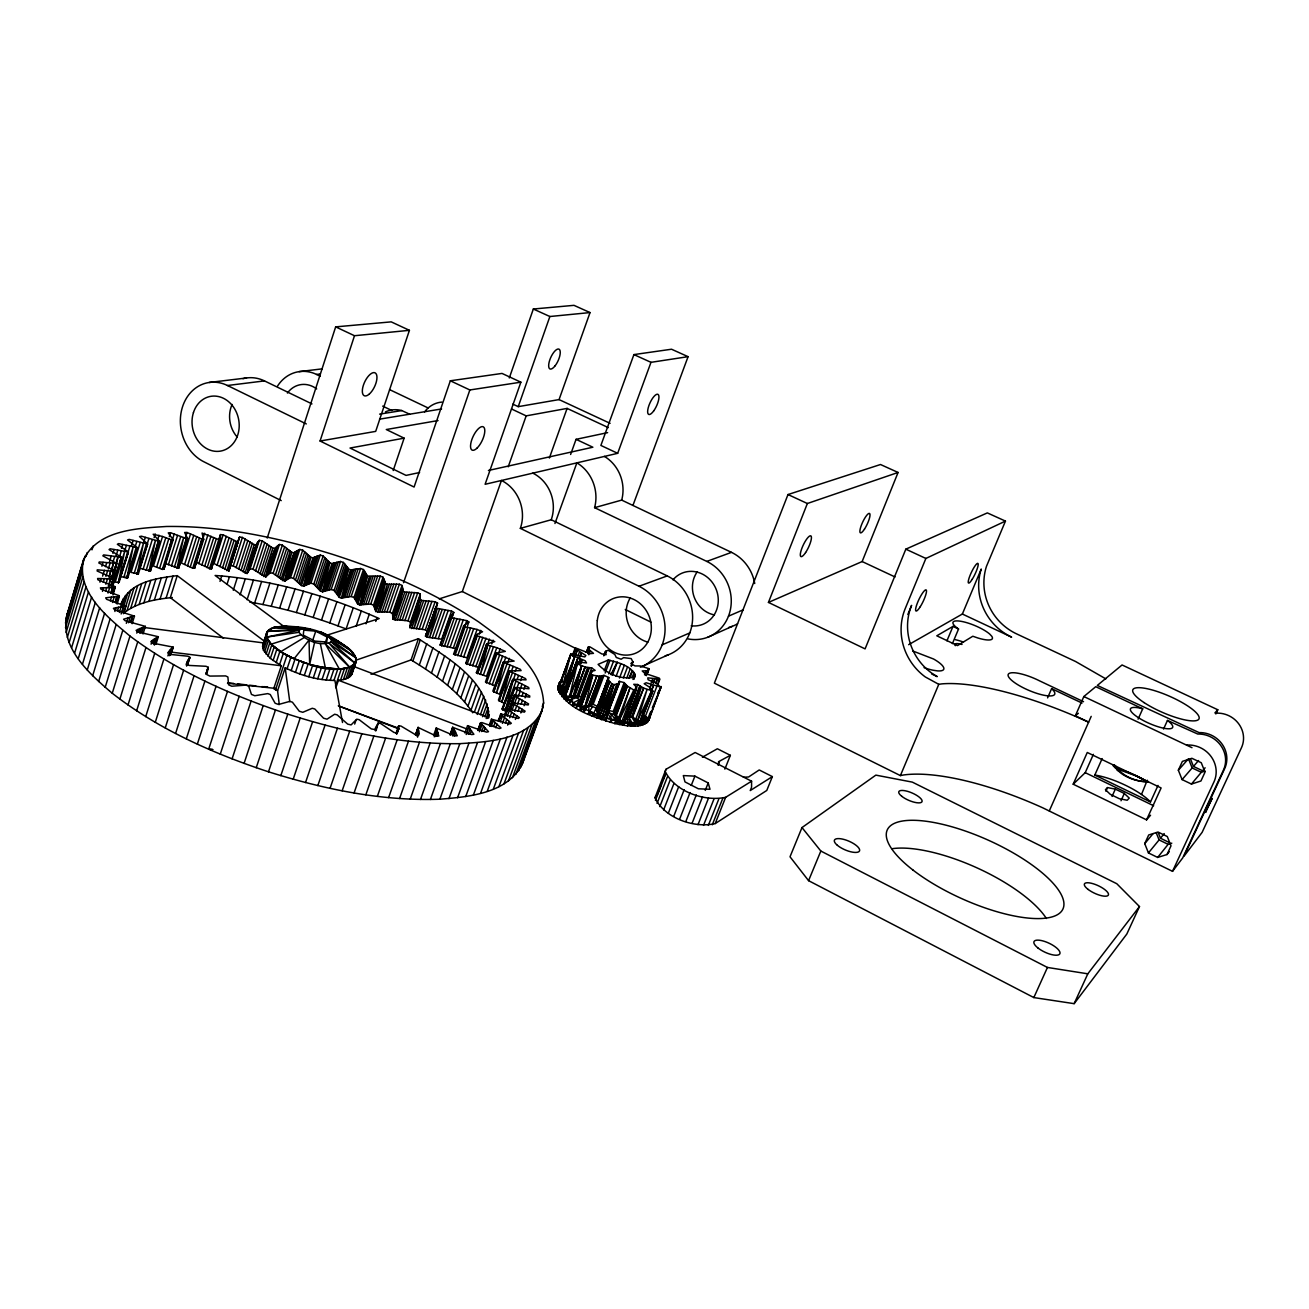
<?xml version="1.0" encoding="UTF-8"?>
<svg xmlns="http://www.w3.org/2000/svg" width="1309" height="1309" viewBox="0 0 1309 1309"><rect width="100%" height="100%" fill="white"/><g stroke="black" fill="none" stroke-linecap="round" stroke-linejoin="round"><path stroke-width="1.5" d="M111.543 584.943L113.327 578.169L97.161 571.002L97.259 569.808L113.703 571.264L113.948 570.446L98.846 563.001L99.288 561.921L116.73 563.459L102.855 555.85L103.607 554.901L121.606 557.29L109.056 549.6L110.12 548.782L128.413 551.956L117.335 544.282L118.677 543.595L137.15 547.538L127.546 539.946L129.166 539.39L147.606 544.02L138.378 573.898L131.031 572.393L140.227 542.482M772.375 776.613L766.779 790.456L715.205 823.574C693.983 828.532 664.399 818.043 654.991 797.754L665.954 769.316L695.144 752.495L751.579 781.195L751.562 787.249L750.237 790.571L772.375 776.613L759.22 769.954L748.601 776.99L743.365 777.219M543.611 702.868C541.648 665.643 505.978 642.13 478.783 622.004C433.77 592.159 383.668 570.757 332.388 554.296C278.735 537.704 222.906 525.76 166.505 526.48C137.51 528.329 97.717 529.703 83.481 559.941L67.103 614.363C59.249 647.513 89.699 674.02 112.247 693.246C158.553 729.358 213.023 753.509 268.492 771.803C323.781 789.196 381.655 801.304 439.873 799.21C469.293 796.837 508.481 793.401 522.7 763.032L541.959 710.787L543.611 702.868L542.253 706.565M718.526 764.898L718.526 761.707L730.357 755.326L717.365 748.764L702.393 757.224M375.519 730.635L378.137 723.059L380.526 723.435L394.074 732.5L397.265 732.909L398.705 725.824L400.979 726.07L415.738 734.856L418.749 735.085L418.111 727.428L436.044 735.985L438.826 736.034L436.241 727.984L454.73 735.887L457.283 735.773L452.718 727.329L471.633 734.578L473.891 734.3L467.558 725.661L464.924 733.007M341.371 643.423L341.158 643.275C322.734 629.22 298.845 624.72 276.199 626.946C271.356 627.584 264.827 630.971 266.48 636.845C274.121 652.471 293.003 658.263 308.171 663.941C342.467 678.078 382.784 662.812 331.308 637.876M572.278 655.776L575.011 648.413L585.859 655.514L584.828 656.922L570.806 653.976L559.156 685.491C560.89 696.159 573.702 704.389 583.536 707.58M559.156 686.963L570.806 653.976L562.494 686.718L557.781 688.599C567.321 709.969 594.155 717.07 614.805 723.533C625.587 725.742 649.231 731.207 650.049 714.37M238.123 542.204L223.152 534.874L214.022 563.557L228.895 570.904L239.58 537.017L242.378 537.443L254.241 544.609L256.319 544.969L259.313 540.322L262.176 540.879L272.845 548.095L274.972 548.536L279.422 544.479L282.351 545.133L291.743 552.3L293.903 552.856L299.794 549.42L302.723 550.189L310.822 557.29L312.982 557.896L320.23 555.098L323.159 555.965L329.868 562.935L332.011 563.606L340.553 561.479L343.449 562.445L348.75 569.202L350.877 569.955L360.63 568.499L363.477 569.546L367.322 576.042L359.86 604.971L357.782 604.169L354.003 597.542L351.172 596.495L341.404 598.082L339.276 597.362L334.057 590.474L331.177 589.508L322.603 591.783L320.46 591.128L313.816 584.059L310.904 583.192L303.623 586.137L301.463 585.565L293.445 578.349L290.533 577.596L284.593 581.18L273.123 573.391L270.21 572.753L265.694 576.958L252.981 569.251L250.117 568.728L247.074 573.522L233.231 565.963L230.433 565.57L229.844 566.699M355.819 662.796L355.639 657.543L331.472 639.839L326.203 634.636M352.448 670.846C352.775 677.98 343.972 679.878 338.409 680.271L335.84 687.847M625.129 715.647L631.674 716.825L635.618 723.272L634.57 726.004C637.336 720.85 650.164 723.942 648.544 716.825L650.786 711.491M427.748 631.151L425.343 629.825L409.799 627.616L419.927 598.573L420.254 594.073L417.686 592.813L404.825 592.126L402.894 591.21L402.027 585.434L399.343 584.223L387.415 584.272L385.419 583.389L383.046 577.236L380.281 576.091L367.322 576.042L357.782 604.169M409.799 627.616L410.535 622.086L420.254 594.073M637.728 725.824L640.657 722.633L652.749 691.021L640.379 721.128L641.59 722.699L637.728 725.824L638.776 723.092C635.176 722.29 620.793 725.808 624.933 719.296L636.469 688.992L636.125 686.701L633.752 684.296L637.696 684.509L643.668 688.125L652.749 691.021L649.788 687.356L644.159 683.723L646.204 682.774L660.865 687.176L655.236 682.725L648.086 679.731L647.791 677.866L659.949 679.06L657.838 684.542L659.343 678.177L644.748 673.301L642.228 670.944L647.186 670.732L649.199 668.752L640.346 665.97L635.012 665.921L630.856 663.598L632.82 661.781L631.2 658.574L623.624 657.642L621.137 659.229L616.277 657.478L614.821 654.467L607.998 650.197L605.265 651.849L603.842 655.645L605.265 651.849L606.182 654.696L601.698 653.895L590.015 646.924L588.445 646.826L586.399 652.307L588.445 646.826L589.328 649.853L593.468 653.355L590.326 653.666L575.878 648.07L572.737 655.874M238.14 541.222L228.895 570.904L229.402 567.811M558.976 686.063L557.781 688.599L559.401 682.742L562.199 680.042M563.623 694.474L564.408 695.177L576.189 663.418L580.214 662.272L586.53 662.943L585.188 660.767L570.839 654.713L559.221 685.851L559.27 683.102M1145.637 781.424L1147.535 781.686C1136.965 782.177 1118.131 775.632 1114.597 764.996M355.721 660.276L418.455 638.71C447.04 657.56 486.883 679.355 488.895 717.692L353.675 666.445M657.56 693.508L661.209 686.587L647.939 721.717L648.053 719.917M640.166 722.895L641.59 722.699L640.543 725.415L644.028 722.077L641.41 718.968M331.472 639.839L331.292 641.934L355.41 663.483L355.884 657.789L350.943 650.786L355.639 657.543M223.152 534.874L220.452 534.579L220.55 540.273L211.322 569.137L195.532 562.085L197.348 556.309M327.185 637.09L326.743 642.064L314.749 641.066L303.246 635.078L303.835 630.136L315.764 631.167L327.185 637.09L325.286 642.735M402.027 585.434L392.405 613.414L393.191 619.37L407.983 620.81L410.535 622.086M605.772 721.079L607.392 712.947L619.239 681.285L624.164 682.611L627.371 686.145L633.801 690.023L635.65 690.35L636.469 688.992M541.959 710.787C527.445 740.289 488.486 741.761 459.835 743.659C401.274 744.51 343.334 731.764 287.8 714.125C232.02 695.57 177.19 671.566 129.984 636.059C107.845 617.504 76.38 592.633 83.481 559.941M262.733 648.266L267.036 631.936L262.684 644.83L263.42 650.164L270.374 658.427L281.304 665.774L273.696 688.714L277.573 690.776L279.292 704.569M566.748 697.648L565.292 695.848L576.189 663.418L585.123 667.001L591.717 667.934L595.153 670.372L591.373 671.468L591.014 674.25L592.715 675.215L599.784 676.197L604.005 675.346L608.75 677.506L608.44 680.124L611.876 683.903L596.659 717.905L602.238 716.825L608.276 712.178L619.239 681.285M608.521 711.703L608.292 710.28L613.201 711.589L621.71 721.848L624.164 722.372M355.884 657.789L331.292 641.934C320.787 646.646 305.995 641.05 298.976 632.312L299.221 630.234L301.414 628.876L310.266 628.811M623.771 722.241L620.188 721.734L614.805 723.533L615.835 720.801L615.066 714.714L616.31 715.352L627.371 686.145L616.081 714.927L607.589 712.685L618.421 683.707L613.905 684.623L601.207 719.574L606.803 718.33L607.474 712.832L619.484 682.676M631.92 722.633L624.377 722.437L619.157 724.466L620.188 721.734L597.689 715.156L579.102 706.156L591.373 671.468L580.672 700.38L575.845 707.744L578.545 705.862L577.4 704.847L572.344 705.486L573.375 702.737L579.412 699.579L581.965 699.595M266.48 636.845L267.396 631.494M639.25 722.977C634.554 715.859 622.92 712.341 623.346 725.186L625.375 722.568M1114.843 766.632L1114.663 765.798M650.131 716.056L648.74 720.31L648.969 719.017L645.353 716.416L656.823 686.456M118.301 582.914L124.519 551.793L115.225 582.178L119.119 582.309L128.413 551.956L118.301 582.914L127.546 552.513M112.001 586.612L117.875 557.323L116.125 563.066M123.831 577.302L126.858 578.153L133.076 547.162L123.831 577.302L120.608 576.451L129.853 546.295M112.067 569.579L113.261 563.704L111.51 569.497M148.899 538.506L139.736 568.204L150.437 571.084L159.649 541.435L141.405 536.183L139.556 536.575L147.606 544.02L137.15 574.307L143.401 543.448L134.189 573.358M109.154 578.774L110.79 570.904L109.007 576.745M108.843 586.743L110.529 578.856L113.327 579.069M439.529 609.241L429.647 637.45L437.091 608.98L427.241 637.205L435.39 607.998L451.556 611.074L441.657 639.201L427.241 637.205L425.507 636.223L437.566 603.105L435.128 601.78L421.416 600.406L419.927 598.573M111.232 593.419L112.525 587.496L115.208 587.545L112.95 594.973M114.832 575.895L112.198 587.856L121.606 557.29L112.198 586.727M314.635 642.13L309.66 664.432L309.039 640.085L294.1 658.754M115.503 602.664L116.861 596.724L119.364 596.626L117.09 604.087M648.74 720.31L649.853 717.234M122.081 612.383L123.488 606.443L125.779 606.182L123.471 613.708M585.679 709.854L583.601 712.08L592.715 675.215L580.705 706.909L591.014 674.25L579.511 703.277L576.86 704.995L579.412 699.579L576.729 697.664L566.355 700.953L569.595 696.241L577.171 664.383L565.292 695.848L561.823 696.503L562.837 693.77L567.55 691.136M130.933 622.495L132.405 616.555L134.467 616.146L132.127 623.689M266.267 576.156L275.528 547.735L265.694 576.958L272.845 548.095L263.584 576.549M285.427 580.476L294.721 552.153L284.593 581.18L291.743 552.3L282.449 580.689L290.287 551.073L281.01 579.412M228.895 570.904L236.095 541.942L226.899 570.691M304.686 585.548L314.045 557.307L303.623 586.137L310.822 557.29L301.463 585.565M323.912 591.308L333.32 563.132L322.603 591.783L329.868 562.935L320.46 591.128M194.043 567.108L194.534 568.253L201.897 539.161L203.746 539.226L194.534 568.253L192.734 568.237L181.411 563.017L190.525 533.957L187.04 532.501L184.602 532.468L187.858 539.03L178.679 568.27L165.049 563.394M500.185 717.888L501.2 713.978L518.364 718.494L519.378 717.627L507.123 709.069L524.434 712.112L525.105 711.131L511.77 702.818L528.214 704.962L528.558 703.882L514.257 695.864L514.404 695.03L529.703 697.141L529.736 695.963L514.764 688.37L514.617 687.454L528.983 688.747L528.689 687.487L512.801 679.404L526.087 679.862L525.498 678.569L508.988 670.944L521.113 670.617L520.229 669.275L503.343 662.19L514.159 661.094L495.8 653.191L485.443 681.989L495.457 685.949M505.225 710.885L513.095 680.336L502.492 709.707L505.225 710.885L515.91 681.531M162.889 567.959L163.936 569.202L171.577 539.93L173.164 539.799L163.936 569.202L162.381 569.399L153.398 565.979L162.545 536.494L153.169 534.219L159.649 541.435M506.747 712.26L507.745 708.398L505.012 715.663M163.936 569.202L170.023 546.213M510.15 709.707L512.179 702.066L509.512 709.298M510.657 709.494L514.257 695.864L509.545 708.905M571.526 678.602L567.566 687.372L565.373 687.11L559.941 689.614L568.073 688.55L558.943 692.33L559.941 689.614L566.486 687.258L574.602 656.807L562.494 686.718L559.221 685.851M376.076 730.7L378.137 723.059L374.619 729.506L371.298 728.917L359.157 719.688L356.686 719.197L351.123 724.908L347.703 724.139L337.166 714.861L334.646 714.239L327.07 719.148L323.585 718.232L314.815 709.003L312.278 708.284L302.772 712.309L299.286 711.245L292.414 702.197L289.878 701.362L278.572 704.471L275.135 703.26L270.259 694.523L267.772 693.606L254.797 695.733L251.459 694.408L248.645 686.08L246.239 685.082L231.791 686.227L228.568 684.803L227.897 676.982L225.606 675.919L209.833 676.082L206.789 674.577L208.213 667.394L206.053 666.281L189.232 665.43L186.402 663.859L189.903 657.38L187.972 656.218L170.252 654.418L167.683 652.831L173.197 647.121L153.137 643.226L150.846 641.606L158.34 636.73L138.067 631.969L136.087 630.349L145.381 626.373L125.222 620.793L123.57 619.222L132.405 616.555L130.638 622.233M419.6 599.44L411.664 628.565L421.416 600.406L413.922 628.696L423.707 600.536M117.221 601.371L118.841 595.579L101.006 589.246L100.4 587.856L112.525 587.496L110.823 593.059M396.594 733.4L398.705 725.824L396.071 733.351M415.967 734.938L418.111 727.428L415.477 734.922M113.294 592.306L114.947 586.579L97.864 579.789L97.602 578.48L110.529 578.856L108.271 586.236M194.534 568.253L203.206 538.081L202.061 533.058L220.55 540.273M522.7 763.032L523.878 758.925M604.693 716.154L601.878 716.563L605.249 714.681L613.905 684.623L611.876 683.903L599.849 715.827L601.109 716.416L595.448 714.256M497.731 681.416L503.343 662.19L492.838 691.136L499.433 694.228L509.921 665.25M111.101 585.745L113.327 578.169L110.921 585.974M65.99 618.601L82.434 563.966M69.344 608.407L85.085 556.145M65.45 623.035L81.96 568.171M86.067 556.39L87.228 552.545M65.499 627.666L82.091 572.573M66.121 632.46L82.794 577.154M91.99 549.829L93.152 546M67.348 637.418L84.087 581.916M69.164 642.523L86.001 586.825M71.586 647.775L88.505 591.881M74.597 653.158L91.63 597.068M111.674 577.956L113.948 570.446L112.165 576.255M112.149 577.694L116.239 564.195M112.181 586.645L120.903 557.929M450.934 733.187L452.718 727.329L450.083 734.725M101.906 566.208L103.067 562.33M99.942 582.194L101.071 578.496M102.609 576.124L104.376 570.282M105.505 566.633L106.684 562.772M78.229 658.672L95.344 602.385M103.264 582.26L104.393 578.562M109.432 561.839L111.183 556.08M105.914 576.418L107.682 570.577M112.901 553.331L114.063 549.535M108.32 569.022L110.087 563.23M102.495 591.39L103.624 587.659M105.849 584.223L107.534 578.693M112.901 562.445L114.652 556.701M82.451 664.268L99.664 607.818M116.043 555.981L117.777 550.287M105.604 591.259L106.733 587.545M112.034 576.451L114.963 566.895M560.874 688.239L559.139 687.683L565.373 687.11L574.602 656.807L563.459 686.898L559.139 687.683L558.125 690.399L559.336 688.158M121.492 548.275L122.653 544.511M108.009 593.059L109.711 587.479M119.544 556.75L121.279 551.04M87.261 669.963L104.573 613.332M124.633 551.056L126.368 545.411M110.316 600.864L111.461 597.117L116.861 596.724L115.127 602.336M112.509 602.5L114.227 596.888M131.375 546.066L133.093 540.437M92.661 675.722L110.071 618.944M114.881 611.499L116.026 607.72L123.488 606.443L121.164 613.97M135.072 547.08L136.79 541.468M126.858 578.153L137.15 547.538L127.889 577.645L126.858 578.153L136.054 547.996M137.15 574.307L146.33 544.38M629.498 722.421L639.25 722.879L637.401 721.112L647.039 689.565L635.519 719.737L638.776 723.092M649.82 688.779L651.015 684.869L649.64 688.452M112.001 578.856L116.73 563.459L112.099 578.333M113.228 592.126L114.947 586.579L115.208 587.545M117.434 610.976L118.595 607.196M121.082 605.985C126.989 582.08 156.605 578.136 177.239 575.649L264.811 641.557M119.348 612.432L121.082 606.787M98.633 681.531L116.157 624.606M122.522 605.003L125.468 595.448M123.799 606.083L127.906 592.748M143.565 542.924L145.283 537.361M130.769 590.228L123.75 613.005C137.56 602.369 155.411 599.227 172.346 597.526M127.022 610.599L134.025 587.888M105.162 687.389L122.801 630.316M632.198 716.792L641.377 686.996L630.382 715.876L632.198 716.792L643.668 688.125L632.591 717.185L625.44 716.874M117.106 601.175L118.841 595.579L119.364 596.626M130.687 608.358L137.674 585.728M126.319 623.362L128.069 617.668M143.09 569.3L152.269 539.603M154.102 537.655L155.247 533.957M128.511 622.74L130.262 617.063M134.729 606.329L141.699 583.765M146.166 570.348L155.362 540.666L149.046 571.379L158.209 541.681L150.437 571.084L149.128 569.791M157.309 540.781L159.027 535.25M139.13 604.48L146.101 581.998M112.247 693.246L129.984 636.059M143.875 602.827L150.83 580.411M156.638 567.157L165.801 537.688L162.545 536.494M450.312 735.085L452.718 727.329M136.774 633.131L137.952 629.318M138.656 632.214L139.834 628.418M148.964 601.371L155.918 579.036M159.616 568.302L168.779 538.833L165.801 537.688M169.303 536.641L170.514 532.747L187.858 539.03M139.916 633.327L141.699 627.633M119.872 699.137L137.723 641.819M141.765 632.64L143.532 626.946M162.381 569.399L171.577 539.93L168.779 538.833M143.025 633.949L145.381 626.373M165.654 561.446L174.162 534.121M154.364 600.111L161.318 577.842M168.419 564.719L177.549 535.446M160.074 599.047L167.012 576.86M128.004 704.995L145.97 647.579M171.512 565.979L180.675 536.723M174.359 567.19L183.522 537.917L176.993 568.351L186.123 539.063L178.679 568.27L177.926 567.059M151.091 644.208L152.286 640.379M166.079 598.18L173.001 576.058M152.564 643.112L153.775 639.283M185.224 538.31L187.04 532.501M153.48 644.044L155.28 638.317M178.531 565.112L180.364 559.27M182.802 551.482L187.089 537.852M154.397 645.108L156.785 637.467M177.239 575.649L170.334 597.657L223.528 638.301M155.935 644.355L158.34 636.73M136.627 710.82L154.707 653.306M184.618 564.424L193.748 535.365L190.525 533.957M187.563 565.75L196.71 536.69L193.748 535.365M190.247 567.01L199.41 537.95L196.71 536.69M145.724 716.596L163.903 659M192.734 568.237L201.897 539.161L199.41 537.95M202.208 540.912L204.646 533.221M194.648 565.177L203.206 538.081L203.746 539.226M167.912 655.907L169.728 650.148M169.041 654.762L170.857 649.002M169.597 655.662L172.019 648.004M198.821 563.623L207.951 534.743M170.792 654.762L173.197 647.121L170.645 654.549M201.848 565.079L210.978 536.199M155.28 722.306L173.557 664.645M204.613 566.453L213.76 537.574M207.117 567.762L216.28 538.866M209.407 569.006L218.603 540.11L211.322 569.137L220.288 539.21L211.109 568.057M219.225 538.408L220.452 534.579M218.996 539.635L220.223 535.79M211.6 565.013L218.325 543.889M187.465 665.054L189.903 657.38L187.4 664.857M217.098 565.144L226.244 536.445M165.229 727.935L183.636 670.208M186.32 664.694L187.547 660.849M186.434 665.332L188.267 659.556M186.614 666.085L189.052 658.411M219.912 566.65L229.075 537.95M222.481 568.073L231.66 539.357M219.994 581.392L221.728 575.96C276.134 581.032 329.344 596.38 379.185 618.568L326.596 635.29M224.788 569.415L233.984 540.682M175.586 733.449L194.092 675.673M228.944 569.906L239.007 538.114M230.433 565.57L239.58 537.017M227.144 583.929L229.451 576.713M233.231 565.963L242.378 537.443M236.062 567.582L245.241 539.046M238.663 569.12L247.843 540.568M560.121 681.744L558.403 685.441M656.005 683.167L657.216 679.371L655.793 683.085M205.857 674.315L207.722 668.539M233.28 590.228L237.322 577.629M186.303 738.849L204.924 681.04M241.003 570.577L250.215 542.008M243.114 571.918L252.326 543.35M245.012 573.211L254.241 544.609L247.074 573.522L256.613 544.069L247.385 572.622M240.103 594.908L245.323 578.742M247.843 571.689L257.055 543.17M248.432 570.724L257.628 542.237M249.201 569.742L258.397 541.288M250.117 568.728L259.313 540.322M252.981 569.251L262.176 540.879M478.014 730.553L480.485 722.928L481.827 722.552L499.367 728.589L501.036 728L491.431 719.197L489.353 724.957M197.348 744.101L216.067 686.276M255.566 570.904L264.778 542.499M247.057 599.735L253.439 580.034M267.216 538.048L335.66 326.874L391.211 321.867L409.422 330.326L375.699 431.381L320.067 441.018L354.494 335.726L409.422 330.326M257.922 572.458L267.134 544.037M260.033 573.915L269.261 545.477M261.898 575.273L271.143 546.818M249.741 602.091L254.666 602.942L261.636 581.491M208.671 749.206L212.696 749.55L208.671 749.206L227.504 691.365M503.343 662.19L493.624 692.166L504.03 663.172L496.422 693.132L506.894 664.17M616.081 714.927L625.817 684.918L614.837 713.929M265.694 576.958L274.972 548.536M266.987 575.322L276.232 546.933M267.887 574.471L277.115 546.115M268.95 573.62L278.179 545.297M270.21 572.753L279.422 544.479M254.666 602.942L262.929 604.529L269.916 583.11M273.123 573.391L282.351 545.133M275.43 575.06L284.675 546.769M277.508 576.614L286.769 548.307M220.272 754.131L239.203 696.306M415.706 734.824L418.111 727.428M279.373 578.071L288.651 549.747M262.929 604.529L271.241 606.296L278.261 584.91M262.487 646.482L266.234 635.078M264.353 641.934L268.067 630.578M284.593 581.18L293.903 552.856M286.409 579.756L295.703 551.465M263.42 650.164L267.183 638.727L270.996 644.044L266.545 637.123L299.221 630.234L267.478 631.396L271.388 628.402M287.587 579.036L296.865 550.778M264.533 652.144L268.312 640.69M288.962 578.316L298.239 550.091M271.241 606.296L279.619 608.21L286.638 586.857M290.533 577.596L299.794 549.42M266.087 654.189L269.85 642.719M232.086 758.876L251.115 701.051M620.188 721.734L619.648 719.426L629.989 687.88L618.486 718.232L615.066 714.714L620.188 721.734L618.028 721.259M293.445 578.349L302.723 550.189M268.034 656.3L271.814 644.813L280.879 651.833L293.854 658.672L283.349 653.256L279.521 664.792M295.474 580.002L304.768 551.809M270.374 658.427L274.17 646.941L280.813 651.637L304.179 637.565M297.29 581.54L306.601 553.331M279.619 608.21L288.013 610.289L295.049 588.968M273.09 660.57L276.903 649.068M298.877 582.98L308.204 554.754M300.268 584.321L309.595 556.063M276.15 662.698L279.962 651.178M244.079 763.409L263.207 705.616M303.623 586.137L312.982 557.896M288.013 610.289L296.407 612.53L303.459 591.243M305.93 584.943L315.273 556.734M307.386 584.338L316.713 556.178M309.039 583.765L318.365 555.621M275.545 689.843L287.015 655.302M310.904 583.192L320.23 555.098M277.573 690.776L285.198 667.835C300.645 675.329 317.645 680.385 334.908 680.451L342.516 722.519M313.816 584.059L323.159 555.965M287.08 668.784L290.925 657.249M296.407 612.53L304.801 614.919L311.869 593.648M315.534 585.679L324.894 557.569M256.237 767.712L275.446 709.985M317.073 587.201L326.432 559.074M318.382 588.625L327.757 560.465M291.187 670.633L295.032 659.114L309.399 664.367M319.511 589.917L328.903 561.741M304.801 614.919L313.178 617.439L320.263 596.2M295.458 672.384L299.303 660.849L308.171 663.941L304.31 675.46M322.603 591.783L332.011 563.606M325.401 590.834L334.793 562.69M327.103 590.359L336.495 562.265M299.843 673.988L303.704 662.469M329.017 589.917L338.409 561.856M268.492 771.803L287.8 714.125M312.622 640.543L315.764 631.167M331.177 589.508L340.553 561.479M313.178 617.439L321.507 620.122L328.624 598.884M334.057 590.474L343.449 562.445M335.464 592.061L344.889 564.015M308.809 676.753L312.671 665.234L325.908 668.048L339.096 669.079L330.081 668.588L326.203 680.058M336.691 593.55L346.116 565.472M337.722 594.924L347.163 566.813M338.589 596.184L348.047 568.057M353.299 607.736L346.116 628.925L329.786 622.92L336.92 601.715M339.276 597.362L348.75 569.202L341.404 598.082L350.877 569.955L342.925 597.706L352.399 569.595M313.293 677.866L317.171 666.363M280.813 775.632L300.203 718.019M344.66 597.362L354.117 569.268M317.711 678.798L321.589 667.295L339.096 669.079M346.59 597.035L356.048 568.973M338 625.866L345.151 604.66M348.767 596.74L358.224 568.711M322.03 679.535L325.908 668.048M393.207 470.536L404.137 438.155L386.286 429.532L438.04 420.565M351.172 596.495L360.63 568.499M354.003 597.542L363.477 569.546M293.183 779.215L312.638 721.684M355.099 599.08L364.573 571.068M356.015 600.52L365.506 572.475M330.179 680.369L334.057 668.915M356.752 601.845L366.258 573.767M357.341 603.056L366.864 574.946M333.926 680.484L337.804 669.03M371.134 576.614L361.595 604.709L359.86 604.971L369.383 576.86L361.595 604.709L370.742 604.071L373.507 605.2L375.798 611.532L389.738 612.203L392.405 613.414M335.464 686.063L341.289 668.932L347.31 668.13L343.433 679.535M356.113 626.324L361.349 610.91M363.526 604.496L373.065 576.418M365.702 604.3L375.241 576.271M305.537 782.537L325.074 725.104M340.585 680.058L344.463 668.637M368.107 604.169L377.63 576.156M370.742 604.071L380.281 576.091M345.936 678.798L349.814 667.426L355.344 663.598L351.925 666.526L348.047 677.882M365.996 623.837L369.285 614.199M373.507 605.2L383.046 577.236M632.951 505.389L688.076 356.67L650.982 362.331L617.668 453.323L485.099 484.297L520.867 382.179L502.018 373.425L450.329 380.788L414.086 487.046L320.067 441.018M349.765 676.786L353.643 665.447M353.103 668.964L356.293 659.572M374.276 606.689L383.832 578.693M351.074 675.526L354.952 664.203M351.974 674.102L356.277 661.241M374.865 608.063L384.437 580.034M375.307 609.339L384.895 581.261M375.618 610.469L385.222 582.374L375.798 611.532L385.419 583.389L377.826 612.383L387.415 584.272L379.741 612.252L389.362 584.158M317.842 785.564L337.444 728.246M375.765 621.448L377.074 617.603M381.884 612.154L391.489 584.092M384.257 612.121L393.878 584.076M386.875 612.121L396.496 584.125M389.738 612.203L399.343 584.223M330.048 788.329L349.716 731.109M354.674 724.073L355.983 720.261M403.532 582.718L469.849 389.967L520.867 382.179M392.831 614.821L402.468 586.808M393.109 616.13L402.763 588.068M393.24 617.308L402.91 589.23M393.273 618.388L402.959 590.277L393.191 619.37L402.894 591.21L395.138 620.27L404.825 592.126M397.232 620.27L406.935 592.143M399.556 620.302L409.242 592.224M342.156 790.783L361.873 733.694M402.108 620.401L411.811 592.339M645.975 671.075L644.535 674.855M665.954 769.316L665.201 771.492C675.035 791.569 704.324 801.861 725.644 797.312L751.579 781.195M404.923 620.581L414.626 592.535M407.983 620.81L417.686 592.813M410.617 623.411L420.353 595.366M410.568 624.622L420.32 596.544M410.159 626.716L420.173 597.624M375.274 730.586L376.583 726.79M354.084 792.943L373.867 736.002M654.991 797.754L657.707 793.81M416.393 628.86L426.194 600.733M419.142 629.105L428.927 601.011M371.036 674.266L411.075 659.9L418.455 638.71M509.299 377.957L533.336 309.022L573.98 305.341L590.032 312.573L559.058 399.589L518.233 406.657L512.801 404.121M422.12 629.433L431.905 601.355M365.833 794.808L385.648 738.014M472.762 712.8C457.888 690.547 435.341 674.871 412.891 661.045L420.304 639.774M425.343 629.825L435.128 601.78M435.979 607.212L425.507 636.223L437.566 603.105M437.304 604.283L426.129 635.421M419.322 665.005L426.783 643.701M396.725 732.778L398.705 727.117M396.594 734.136L398.574 728.475M396.987 733.678L398.312 729.898M432.281 637.778L442.147 609.585M377.352 796.363L397.216 739.716M435.161 638.154L445.044 609.994M425.523 668.997L433.001 647.677M518.233 406.657L549.878 316.516L590.032 312.573M438.286 638.645L448.169 610.501M456.792 648.839L440.135 645.108L450.1 616.801L453.814 612.432L451.556 611.074M440.135 645.108L450.967 616.13M431.463 673.055L438.973 651.702M445.142 634.194L451.769 615.361M441.755 646.122L451.736 617.815L450.1 616.801M451.883 617.275L453.209 613.512M388.609 797.606L408.49 741.123M451.834 618.061L453.814 612.432M439.186 598.867L462.322 591.537L501.445 480.468A36.488 32.381 75 0 1 520.344 528.361L639.005 586.252A44.31 40.072 68.3 0 1 665.054 628.124A44.31 40.072 68.3 0 1 640.379 667.23M444.291 646.499L454.256 618.208L466.773 620.63L468.851 622.004L467.526 625.767M508.219 466.806L526.169 415.869L567.108 408.408L608.341 427.618M447.04 646.957L457.021 618.682M416.507 734.464L418.487 728.835M437.108 677.146L444.667 655.744M416.753 735.92L418.733 730.291M417.555 735.576L418.88 731.813M417.555 737.18L418.88 733.416M450.051 647.48L460.032 619.239M577.793 658.329L567.566 687.372L559.941 689.614L567.042 687.323L577.793 658.329L566.486 687.258M580.672 700.38L592.126 670.846L579.102 706.156L580.754 707.138L585.074 706.385L596.855 675.935L584.632 709.331L588.428 705.551L599.784 676.197L588.886 705.42L584.632 709.331L579.609 709.953C581.867 703.031 592.928 705.682 597.411 709.003L607.965 679.06L597.051 708.136L599.849 715.827L602.058 716.694L599.964 715.99M598.606 712.963L609.65 681.727L598.197 712.129L596.07 708.447L592.175 716.088L597.689 715.156L596.07 708.447L597.444 709.38L608.44 680.124L597.411 709.003M399.572 798.539L419.469 742.236M453.29 648.119L463.271 619.877M442.491 681.253L450.067 659.818M484.003 654.287L479.258 667.574L465.693 663.434L475.854 634.93L482.546 631.756L477.081 629.449L466.986 657.789L453.585 654.205L463.631 625.817L468.851 622.004M455.401 651.718L464.777 625.244M459.443 641.312L462.781 631.92M464.777 626.275L466.773 620.63M455.074 655.236L465.137 626.831L463.631 625.817M457.692 655.744L467.755 627.355L477.081 629.449M447.563 685.376L455.172 663.908M460.539 656.333L470.618 627.96M410.192 799.177L430.137 743.054M433.59 735.413L436.241 727.984M578.005 656.005L579.38 652.16M572.704 701.002L570.2 700.479L574.782 696.11L585.123 667.001L573.996 696.175L569.17 703.211L570.986 701.035M120.723 604.562L123.455 598.311M434.277 736.852L436.911 729.408M435.537 736.525L437.533 730.929M463.648 657.003L473.727 628.647M452.309 689.532L459.966 668.015M436.748 736.296L438.073 732.565M472.5 647.759L477.245 634.472M456.743 693.672L464.433 672.122M467.018 664.497L477.196 635.961L475.854 634.93M420.484 799.488L440.429 743.561M479.323 634.129L480.681 630.349M469.735 665.119L479.896 636.599L494.753 641.574L486.604 644.077L476.361 672.728L486.49 676.311L496.782 647.693L505.339 651.375L495.8 653.191M460.85 697.812L468.557 676.213M472.664 665.823L482.841 637.336M509.626 708.431L514.404 695.03L509.676 708.054M549.371 458.019L567.108 408.408M475.838 666.641L486.032 638.17M451.769 734.382L453.765 728.851M464.597 701.935L472.336 680.287M452.75 735.969L454.73 730.422M430.383 799.504L450.329 743.757M454.338 735.822L455.663 732.107M485.361 650.491L489.451 639.103M467.984 706.042L475.772 684.329M490.548 645.877L480.288 674.528L487.733 645.124L486.604 644.077L477.523 673.775L487.733 645.124L496.782 647.693M491.742 643.946L493.1 640.15M483.266 675.362L493.542 646.728M471.011 710.116L478.816 688.354M439.873 799.21L459.835 743.659M466.217 734.513L468.851 727.182M474.3 712.325L481.499 692.314M468.18 734.3L470.16 728.786M486.424 683.036L496.782 654.222M498.173 654.5L500.234 648.773M570.609 454.485L576.058 439.333L607.621 432.641M470.127 734.202L471.453 730.52M477.212 714.469L483.774 696.241M489.222 683.887L499.596 655.089M448.954 798.621L468.884 743.283M480.387 714.714L485.672 700.086M492.217 684.852L502.607 656.071M482.514 716.71L487.144 703.882M477.85 730.209L480.485 722.928L488.519 731.698L486.555 732.14L467.558 725.661M496.16 684.018L501.003 670.584M502.394 666.756L505.863 657.151M479.438 731.731L482.072 724.45M484.886 716.776L488.208 707.58M554.951 523.518L576.876 462.846A37.536 33.805 75.3 0 1 594.597 507.663L706.778 561.414A41.43 38.01 68.1 0 1 730.095 611.025A41.43 38.01 68.1 0 1 688.043 638.907M457.577 797.721L477.49 742.612M481.696 731.551L483.676 726.086M486.195 718.576L488.862 711.196M507.941 662.207L509.332 658.378M487.733 718.412L489.075 714.714M483.986 731.486L485.295 727.837M489.713 726.364L491.791 720.604M465.726 796.543L485.623 741.647M491.186 726.479L493.264 720.719M511.181 671.893L513.161 666.461M512.359 673.006L501.789 702.164L504.767 703.358M587.937 653.682L589.328 649.853M479.192 729.817L481.172 724.368M493.755 726.184L495.162 722.355M515.288 671.419L516.597 667.803M502.149 708.725L512.801 679.404L502.492 709.707L502.149 708.725L504.619 708.905M498.238 720.277L501.2 713.978L499.809 717.774M495.784 727.722L497.093 724.106M505.421 701.526L515.353 674.2M473.383 795.087L493.264 740.403M500.316 721.766L502.394 716.056L500.316 714.55M688.076 356.67L671.533 349.225L633.916 354.592L600.88 445.436L617.668 453.323M517.219 679.175L518.544 675.526M504.554 715.156L514.617 687.454M504.685 716.072L514.764 688.37M502.443 723.386L504.521 717.659L502.394 716.056M516.826 688.321L518.839 682.823M509.037 710.312L511.77 702.818M507.303 716.187L509.381 710.525M510.706 708.104L517.431 689.63M520.606 680.631L521.931 676.982M505.356 723.222L506.747 719.41L504.521 717.659M480.55 793.369L500.398 738.898M512.146 709.838L514.208 704.209M514.846 702.802L516.875 697.222M509.676 717.774L511.737 712.096M519.935 689.745L521.947 684.247M507.63 725.104L509.021 721.292L506.747 719.41M587.266 652.144L588.625 648.43M504.979 715.941L507.745 708.398M518.249 696.552L520.262 691.005M514.699 711.376L516.76 705.747M512.817 717.594L514.208 713.814M517.546 704.275L519.591 698.679M523.895 689.483L525.236 685.801M487.21 791.372L507.025 737.114M521.915 696.224L523.273 692.526M518.069 711.163L519.444 707.4M515.37 719.443L516.76 715.663M521.097 704.013L522.455 700.282M525.073 697.877L526.431 694.179M520.851 712.963L522.226 709.2M493.346 789.114L513.112 735.085M524.091 705.731L525.449 702.017M498.925 786.611L518.659 732.811M509.43 709.543L512.179 702.066M503.981 783.862L523.649 730.291M508.481 780.9L528.1 727.559M512.441 777.71L531.978 724.597M515.828 774.323L535.316 721.423M518.675 770.739L538.081 718.068M520.966 766.976L543.055 706.909M557.781 688.599L559.401 682.742M570.839 654.713L559.172 686.243L561.676 687.65M567.141 690.612L561.168 691.643L560.154 694.375L561.577 692.166M575.813 654.222L577.187 650.491L574.962 656.054M624.933 719.296L635.65 690.35L623.771 721.684L624.377 722.437L635.65 690.35M591.717 667.934L580.918 696.879L573.996 696.175L563.868 698.695L565.292 695.848M564.899 695.963L577.171 664.383M579.822 657.167L581.245 653.355L579.625 657.036M578.856 662.927L580.198 659.327L578.627 662.829M580.345 663.45L581.687 659.851M580.836 663.598L582.178 659.998M588.805 654.745L590.228 650.949M585.123 667.001L574.258 696.175L570.2 700.479M579.511 703.277L590.883 672.564M580.918 706.975L592.715 675.215L580.754 707.138M576.729 696.568L587.528 667.574M578.103 696.781L588.903 667.803M578.513 696.813L589.312 667.852M582.636 697.779L588.739 681.465M602.075 716.35L613.905 684.623L599.849 715.827M590.752 705.256L601.649 676.197L589.263 705.289L593.124 704.357L604.005 675.346M593.222 713.34L587.823 714.141L592.404 706.827L588.886 705.42L588.854 711.392L592.372 712.276M604.218 670.895L608.309 660.014C617.963 662.452 631.036 665.43 635.274 675.395L633.785 679.175M591.668 705.109L602.794 675.984M605.183 673.022L609.961 660.292M608.734 673.89L613.528 661.16M597.051 708.136L608.014 678.357M597.1 707.4L608.75 677.506M612.416 675.035L617.21 662.305L610.91 674.577M616.048 676.442L620.859 663.712M605.249 714.681L616.719 684.28M619.501 678.046L624.311 665.316M608.276 712.178L619.517 682.496M623.379 677.964L627.502 667.05M613.201 711.589L624.164 682.611M626.798 677.947L630.251 668.85M631.282 666.379L632.705 662.616M613.937 712.963L624.917 683.969M614.101 713.192L625.08 684.182M629.711 677.947L632.476 670.65L628.991 677.931M632.018 677.849L634.096 672.384M632.951 679.453L635.029 673.988M660.865 687.176L649.771 717.627L648.544 716.825M1141.497 794.465L1147.24 780.229M631.314 699.366L636.125 686.701M627.535 722.323L623.559 722.159L637.696 684.509M630.382 715.876L628.762 714.91L639.757 686.031M629.138 715.156L640.117 686.276M628.745 716.776L632.149 723.222L627.338 725.693L628.385 722.944L625.587 716.53L632.149 723.222L631.102 725.955L635.618 723.272M647.121 674.184L649.199 668.752M573.064 655.433L575.175 649.902L572.949 655.514M651.162 682.905L652.602 679.093M653.322 682.905L654.696 679.322L653.191 683.118M643.128 712.685L645.19 707.269M634.963 721.194L639.414 722.797L653.469 685.621L651.326 690.972M645.042 723.959L646.09 721.259L641.623 716.383M641.705 718.019L646.695 722.928L647.742 720.228L643.079 715.499M498.385 721.275L501.2 713.978M625.424 716.514L636.518 687.749M658.443 791.929L660.62 786.333M663.516 778.871L665.692 773.259M655.433 800.421L665.659 774.094M657.053 803.415L667.312 777.039M659.818 806.622L670.11 780.197M663.63 809.911L673.955 783.453M1105.843 678.88L1075.573 661.503L1016.635 633.9A55.273 53.325 47.9 0 1 986.479 566.306L1005.459 521.097L987.33 512.899L905.828 549.158L865.085 648.888L768.448 602.418L862.14 561.545L898.072 472.467L880.499 464.515L788.002 494.54L714.37 683.167L900.396 775.599L903.455 774.993A155.444 49.562 24.2 0 1 1042.929 807.898L1172.52 871.336L1182.714 857.919L1223.457 770.068A26.033 24.413 30.1 0 0 1197.768 734.038L1167.448 720.441L1163.537 729.08M668.343 813.184L678.7 786.693M673.759 816.276L684.149 789.769M691.25 785.449L694.915 776.139L708.202 782.946L710.002 789.278L698.384 788.787L684.983 781.898L683.314 775.582L694.915 776.139M679.666 819.074L690.088 792.567M768.448 602.418L807.358 503.507L898.072 472.467M685.851 821.463L696.29 794.956M692.052 823.361L702.508 796.87M705.256 790.391L708.202 782.946M718.052 765.16L719.426 761.674M698.008 824.67L708.48 798.212M724.875 769.136L730.357 755.326M703.506 825.374L713.994 798.948M708.333 825.406L718.805 799.03M569.595 696.241L581.638 665.97L573.996 696.175L565.373 696.143L563.868 694.866M712.276 824.801L722.732 798.474M715.205 823.574L725.644 797.312M580.46 700.691L576.86 704.995M633.769 679.093L635.274 675.395L634.767 676.557C622.331 680.762 606.721 673.611 598.082 664.367L608.309 660.014M262.684 644.83L263.6 642.915L144.824 627.584M801.992 827.566L790.014 856.79L808.569 880.662L1033.832 997.573L1074.149 1003.659L1126.82 934.037L1139.485 906.548L1116.773 883.706L912.34 782.127L875.852 775.124L801.992 827.566L820.841 851.046L1047.445 967.449L1087.812 973.814L1139.485 906.548M1005.459 521.097L925.872 558.452L905.174 608.718A56.712 53.882 53.5 0 0 925.316 676.966L938.782 684.329L941.793 683.887A157.44 44.064 23.7 0 1 1082.101 719.246L1088.646 722.143L1075.343 715.827L1083.836 696.552L1095.748 686.701L1142.724 708.807L1138.077 719.165M907.841 614.477L911.604 605.363A56.238 53.505 53.2 0 0 931.583 673.039L937.228 676.638L931.713 673.988M67.103 614.363L68.772 610.338M808.569 880.662L820.841 851.046M639.414 722.797L652.749 691.021L640.543 721.832L641.59 722.699M652.275 707.94L661.209 686.587M946.931 640.821L952.985 626.406L958.548 629.024L952.412 643.619M962.36 614.036L981.243 569.039A55.698 53.685 48.3 0 0 1011.628 637.139L962.36 614.036L908.626 644.699M900.396 775.599L938.782 684.329M557.879 686.947L558.845 684.64M629.285 678.127L632.476 670.65M1047.593 697.877L1051.618 688.649L1082.036 703.064M611.679 674.74L617.21 662.305M1049.294 810.909L1091.199 716.367M1073.184 784.206L1087.272 752.479L1161.116 787.953L1146.553 819.859L1073.184 784.206L1085.226 772.67L1093.391 754.36M1158.023 785.416L1150.496 801.942L1094.815 775.043L1102.162 758.582M1105.892 791.225L1107.529 787.576L1115.333 789.131L1124.316 793.467L1129.242 798.081L1127.213 800.257L1119.359 798.719L1110.31 794.334L1105.434 789.72L1107.529 787.576M1112.061 796.412L1115.333 789.131M1121.011 800.764L1124.316 793.467M1033.832 997.573L1047.445 967.449M1144.737 843.634L1148.697 834.978L1158.023 832.033L1167.284 836.533L1170.999 845.859L1167.006 854.532L1157.663 857.444L1148.435 852.928L1144.737 843.634L1153.065 833.669M1178.345 770.216L1182.387 761.396L1191.877 758.287L1201.269 762.738L1205.016 772.146L1200.942 780.998L1191.435 784.058L1182.092 779.591L1178.345 770.216L1188.49 758.762L1192.155 767.958L1201.318 772.31L1205.049 771.099M1074.149 1003.659L1087.812 973.814M1215.848 713.978L1217.795 709.756L1122.058 664.972L1097.318 685.425L1199.077 732.598A25.967 24.347 29.9 0 1 1224.7 768.53L1184.04 856.168L1202.12 832.36L1241.472 747.701A25.035 23.529 28.1 0 0 1216.765 713.143L1214.899 712.914L1217.795 709.756M1172.52 871.336L1213.999 781.817A26.573 24.871 31 0 0 1187.803 745.017L1186.543 745.116M637.401 721.112L651.506 691.185M619.648 719.426L633.801 690.023L621.71 721.848L615.328 717.937M644.552 721.881L642.997 724.793L644.028 722.077L641.148 719.819M640.543 725.415L642.195 722.535M623.559 722.159L624.393 720.752M649.771 717.627L649.1 718.756L649.019 717.054M558.943 692.33L560.252 690.121M634.57 726.004L636.567 723.157M561.823 696.503L563.345 694.31M631.102 725.955L633.016 723.239L638.448 722.912L631.674 716.825L635.519 719.737M1146.095 781.162L1147.535 781.686M627.338 725.693L629.318 723.026L637.598 722.912M563.868 698.695L565.504 696.519M1167.006 854.532L1169.297 851.619M566.355 700.953L568.073 698.777M1157.663 857.444L1168.119 844.338L1171.8 843.176M619.157 724.466C626.52 720.621 611.467 720.212 614.723 720.506M1148.435 852.928L1159.087 839.92L1156.174 832.639M1169.493 842.62L1160.478 838.218L1164.241 833.604M1191.435 784.058L1201.318 772.31M1205.114 767.794L1202.611 770.772L1193.464 766.436L1190.535 759.105M614.805 723.533L616.932 721.03M1182.092 779.591L1192.155 767.958M1193.464 766.436L1198.569 760.529M572.344 705.486L574.242 703.309M1146.553 819.859L1150.562 815.212M612.481 719.95L610.321 722.421L611.303 713.765L607.474 712.832L611.368 719.672L617.93 719.688L616.539 720.752M579.609 709.953L581.638 707.727M601.207 719.574L603.384 717.201M596.659 717.905L599.326 715.663M592.175 716.088L594.335 713.798M559.058 685.589L559.008 684.852M587.823 714.141L589.95 711.883M1115.595 768.383L1136.457 776.024M644.797 717.856L649.477 717.774M1075.343 715.827L1078.371 713.274M609.094 719.001L606.803 718.33M283.988 626.356L273.614 627.584L267.543 631.314L301.414 628.876L273.614 627.584L282.319 626.291M952.985 626.406L936.802 635.798L957.484 645.599L972.816 636.239L977.725 637.941A21.288 5.334 22.6 0 0 991.764 636.272L989.784 634.129A21.288 5.334 22.6 0 0 962.884 621.677A21.288 5.334 22.6 0 0 955.439 626.618L958.548 629.024M453.585 654.205L454.73 653.6M491.431 719.197L510.003 724.008L511.344 723.272L509.021 721.292M637.974 723.141L637.188 723.19M642.13 666.445L668.424 654.745M707.76 637.254L732.32 626.324M662.19 644.846L689.778 632.918M728.475 616.179L743.332 609.749M639.005 586.252L667.23 575.911A43.115 39.221 68.2 0 1 692.608 618.486A43.115 39.221 68.2 0 1 665.185 655.825M706.778 561.414L731.486 552.365A40.383 37.241 68 0 1 754.737 583.519M563.721 693.901L562.837 693.77L566.126 692.559M465.693 663.434L467.084 662.959M300.694 634.849L271.143 644.175L280.551 651.637M520.344 528.361L551.236 519.755L667.23 575.911M594.597 507.663L621.693 500.103L731.486 552.365M116.026 607.72L113.408 608.341L114.717 609.879L134.467 616.146M488.421 470.487L592.862 447.22L576.058 439.333M476.361 672.728L477.998 672.368M562.837 693.77L565.586 693.148M1147.486 781.637C1136.081 781.98 1121.42 775.795 1115.432 765.798M419.6 472.516L406.052 475.396L350.027 448.038L404.137 438.155M379.561 419.158L441.575 408.948M379.626 414.135L401.781 410.568L409.635 414.2M355.41 663.483L329.181 643.341L349.814 667.426L339.571 669.063L347.31 668.13M266.545 637.123L298.976 632.312M281.239 500.627L203.664 461.668A41.741 35.13 78.9 0 1 182.409 407.181A41.741 35.13 78.9 0 1 227.471 385.5L264.483 380.903L311.967 403.908M277.361 386.351A39.172 33.592 79.3 0 1 316.565 374.439L320.41 373.965M209.145 382.473L246.501 377.974M299.09 371.641L322.358 368.843M111.461 597.117L105.669 597.837L106.634 599.326L125.779 606.182M626.389 722.699L628.14 722.535M303.59 628.827L284.462 626.356L305.995 629.056M170.514 532.747L168.239 532.861L173.164 539.799M627.387 722.83L631.151 722.912M273.614 627.584L305.242 628.385L284.249 626.324M633.491 722.699L636.665 722.846M284.462 626.356L293.429 626.798M221.728 575.96L215.101 575.469L283.169 625.898M619.108 721.504L620.253 721.586M565.373 687.11L562.494 686.718M227.651 682.758L233.689 683.429M237.714 683.887L245.765 684.787M249.79 685.245L255.828 685.916M261.865 686.603L267.903 687.274L263.894 686.62M227.488 683.265L275.839 688.452M614.592 719.279L617.93 719.688M170.677 652.062L281.304 665.774M318.12 631.707L321.409 632.149L347.769 647.824M451.736 617.815L454.256 618.208M301.708 628.124L298.027 627.535L305.046 629.04M1094.815 775.043L1097.875 775.582A40.432 11.421 24.2 0 1 1148.615 800.094L1150.496 801.942M465.137 626.831L467.755 627.355M309.955 664.53L325.368 667.885L320.312 643.439M477.196 635.961L479.896 636.599M912.602 650.917L933.595 659.016A22.76 6.136 22.5 0 1 937.424 670.879L932.941 670.208A22.76 6.136 22.5 0 1 924.089 667.655M1142.724 708.807L1141.906 708.578A23.022 5.776 23.8 0 0 1133.398 713.945A23.022 5.776 23.8 0 0 1163.734 728.213A23.022 5.776 23.8 0 0 1168.053 720.883L1167.448 720.441M596.577 714.698L598.197 715.205M1114.581 766.24L1113.386 765.176L1114.417 765.65M561.168 691.643L562.985 692.216M1113.337 766.125L1115.137 767.516M321.507 620.122L329.786 622.92M565.373 696.143L568.351 697.206M399 728.393L338.278 705.829L399.49 729.113M558.878 684.231L561.463 685.212M338.409 680.271L467.035 729.031M533.336 309.022L549.878 316.516M633.916 354.592L650.982 362.331M593.124 704.357L597.853 706.516M788.002 494.54L807.358 503.507M905.828 549.158L925.872 558.452M559.058 399.589L610.092 423.331M862.14 561.545L895.045 576.958M511.541 408.997L526.169 415.869M335.66 326.874L354.494 335.726M450.329 380.788L469.849 389.967M1083.836 696.552L1191.992 747.684M1083.541 701.689L1039.608 680.876A25.28 6.578 23.1 0 0 1008.11 674.74A25.28 6.578 23.1 0 0 1036.941 693.394A25.28 6.578 23.1 0 0 1051.618 688.649M389.558 389.607L428.059 407.933M316.565 374.439L320.247 376.207M382.686 406.117L391.866 410.519M1085.226 772.67L1153.654 805.755M227.471 385.5L306.29 423.936M1159.087 839.92L1168.119 844.338M328.412 636.649L338.671 641.705M1118.753 770.854L1117.101 770.052L1119.146 771.165M625.26 609.487L650.884 622.119M1136.899 776.221L1145.653 780.884M462.322 591.537L578.48 649.837M327.332 636.076L328.199 636.534M1146.7 780.72L1148.369 781.604M579.691 706.647L577.416 705.273M411.075 659.9L412.891 661.045M329.704 637.303L350.812 650.638L341.158 643.275L350.157 649.886M643.324 715.254L648.969 719.017M641.95 716.17L647.742 720.228L647.939 721.717M647.497 717.594L648.839 718.543M126.057 576.32L127.889 577.645M626.733 713.372L628.762 714.91M574.782 696.11L576.729 697.664M136.807 572.573L138.378 573.898M1113.386 765.176L1114.352 766.076M349.814 667.426L325.368 643.864L339.326 669.046M611.303 713.765L615.835 720.801M561.757 680.287L562.543 682.038M1158.301 832.769L1160.478 838.218M560.367 681.416L560.759 682.971M285.198 667.835L289.764 701.706M646.499 720.997L646.695 722.928M892.149 848.707A95.966 33.118 24.3 0 1 976.563 867.671A95.966 33.118 24.3 0 1 1046.398 918.493M714.485 614.935A26.933 24.822 68 0 1 697.353 571.673M673.006 579.838A27.62 25.329 68.1 0 1 716.187 589.377A27.62 25.329 68.1 0 1 691.185 625.8M237.109 436.944A27.113 23.006 79 0 1 232.118 404.432M604.398 456.416A36.603 33.15 75.4 0 1 621.693 500.103M737.572 623.755A40.383 37.241 68 0 1 728.606 627.518M385.468 411.877A30.712 26.802 78.2 0 1 401.781 410.568M242.967 378.71A40.677 34.492 79 0 1 264.483 380.903M647.857 642.13A28.749 26.147 68.2 0 1 630.333 597.788M287.407 393.06A26.115 22.4 79.3 0 1 316.68 388.937M424.591 411.877A29.551 26.049 78.5 0 1 441.837 402.092M532.828 473.138A35.523 31.727 75.1 0 1 551.236 519.755M1115.333 768.105A35.768 9.899 24.2 0 1 1145.931 780.818M955.292 645.697A10.963 2.831 22.6 0 1 962.017 644.47M955.374 639.708A21.239 5.498 22.6 0 1 963.489 642.097M1206.014 810.5L1205.622 812.414L1212.134 798.408L1206.014 810.5M509.512 671.91L501.789 702.164L498.434 700.07L508.988 670.944L499.007 701.084L509.512 671.91M581.638 665.97L573.129 696.175L567.37 698.204L570.38 696.29L581.638 665.97M208.213 667.394L206.364 673.153L208.213 667.394M648.38 669.995L646.27 675.542L648.38 669.995M606.165 650.982L604.774 654.68L606.165 650.982M632.82 661.781L631.38 665.577L632.82 661.781M647.186 670.732L645.746 674.528L647.186 670.732M837.384 845.319A13.646 4.745 23.2 0 0 858.966 851.603A13.646 4.745 23.2 0 0 844.6 839.625A13.646 4.745 23.2 0 0 837.384 845.319M913.06 870.109A96.342 32.103 24.2 0 0 1061.255 911.604A96.342 32.103 24.2 0 0 951.103 826.552A96.342 32.103 24.2 0 0 913.06 870.109M1037.792 947.847A14.284 4.941 25.2 0 0 1059.619 954.13A14.284 4.941 25.2 0 0 1043.388 941.056A14.284 4.941 25.2 0 0 1037.792 947.847M1088.155 889.449A13.188 4.189 24.9 0 0 1108.183 895.34A13.188 4.189 24.9 0 0 1092.917 883.673A13.188 4.189 24.9 0 0 1088.155 889.449M901.77 796.314A12.632 4.042 23.3 0 0 921.585 802.204A12.632 4.042 23.3 0 0 907.922 791.454A12.632 4.042 23.3 0 0 901.77 796.314M369.383 393.976A12.648 5.465 -64.8 0 0 376.108 373.785A12.648 5.465 -64.8 0 0 363.444 385.075A12.648 5.465 -64.8 0 0 369.383 393.976M555.18 365.718A10.897 4.025 -65.6 0 0 559.09 349.192A10.897 4.025 -65.6 0 0 549.125 362.2A10.897 4.025 -65.6 0 0 555.18 365.718M477 448.153A12.926 4.974 -64.6 0 0 484.15 427.683A12.926 4.974 -64.6 0 0 471.862 439.513A12.926 4.974 -64.6 0 0 477 448.153M653.633 410.993A11.045 3.616 -65.4 0 0 658.018 394.385A11.045 3.616 -65.4 0 0 648.233 407.753A11.045 3.616 -65.4 0 0 653.633 410.993M193.437 412.613A27.816 23.415 78.9 0 0 219.732 451.229A27.816 23.415 78.9 0 0 233.673 407.344A27.816 23.415 78.9 0 0 193.437 412.613M597.297 620.564A29.534 26.72 68.3 0 0 634.947 653.486A29.534 26.72 68.3 0 0 640.428 603.825A29.534 26.72 68.3 0 0 597.297 620.564M920.325 606.623A11.683 2.323 -64.5 0 0 926.085 589.884A11.683 2.323 -64.5 0 0 916.742 604.758A11.683 2.323 -64.5 0 0 920.325 606.623M972.342 579.085A10.881 2.013 -64.7 0 0 977.921 563.394A10.881 2.013 -64.7 0 0 969.396 577.154A10.881 2.013 -64.7 0 0 972.342 579.085M1144.066 702.589A36.161 8.819 23.7 0 0 1198.586 719.459A36.161 8.819 23.7 0 0 1155.062 690.808A36.161 8.819 23.7 0 0 1144.066 702.589M805.608 552.529A11.486 2.863 -64.6 0 0 810.795 535.839A11.486 2.863 -64.6 0 0 801.19 550.271A11.486 2.863 -64.6 0 0 805.608 552.529M864.496 529.098A10.717 2.487 -64.9 0 0 869.569 513.472A10.717 2.487 -64.9 0 0 860.798 526.84A10.717 2.487 -64.9 0 0 864.496 529.098"/></g></svg>
